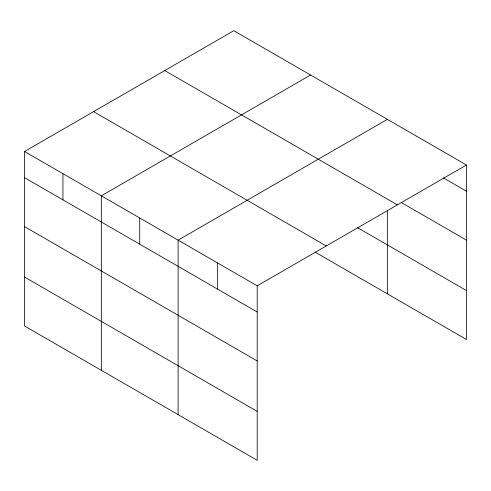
<?xml version="1.0" encoding="UTF-8"?>
<svg xmlns="http://www.w3.org/2000/svg" width="491" height="491" viewBox="0 0 491 491"><rect width="100%" height="100%" fill="white"/><g stroke="black" fill="none" stroke-linecap="round" stroke-linejoin="round"><path stroke-width="0.74" d="M24.55 151.498L257.204 285.817L257.204 460.312L24.55 325.987L24.55 151.498L233.796 30.688L466.45 165.013L466.45 339.502L315.204 252.184M310.57 75.019L101.324 195.823L101.324 370.312M387.35 119.344L178.104 240.148L178.104 414.643M257.204 285.817L466.45 165.013M443.379 177.883L466.45 191.202M401.19 202.464L466.45 240.142M164.743 70.557L397.397 204.876M357.565 227.701L466.45 290.562M93.603 111.629L326.257 245.954M24.55 177.687L257.204 312.006M24.55 226.627L257.204 360.946M24.55 277.047L257.204 411.372M387.35 210.516L387.35 293.833M217.654 262.986L217.654 289.174M139.714 217.986L139.714 244.174M62.94 173.661L62.94 199.849"/></g></svg>
